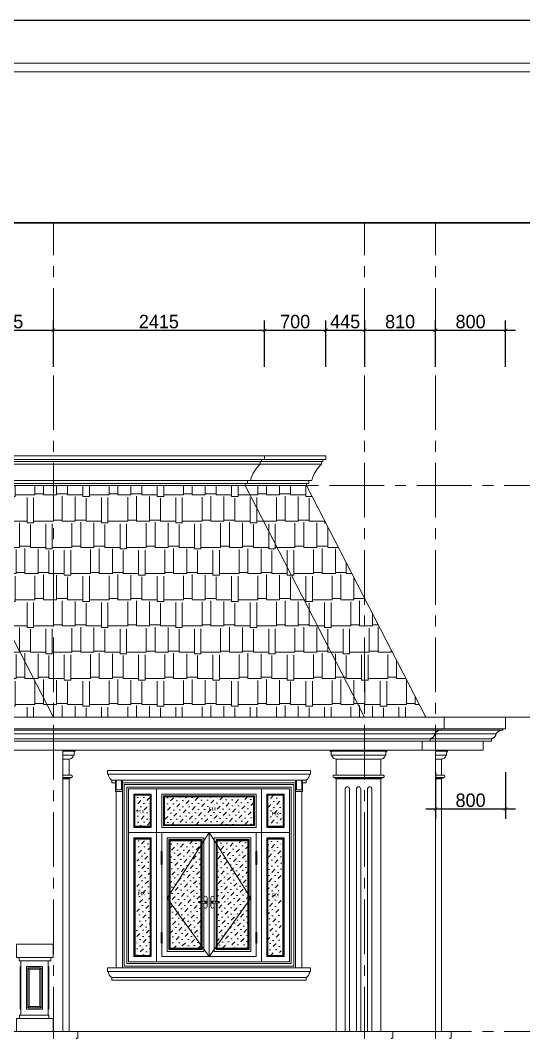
# Model space of a CAD drawing. Header units: millimetres. Extents: x 1832547 to 2001569, y -558009 to -417808.
# Drawn here: x 1954587 to 1960344, y -523657 to -512066 of the extents above; entities that cross this region are included whole.
import ezdxf

# ---------------------------------------------------------------- set-up
doc = ezdxf.new("R2010")
doc.units = ezdxf.units.MM
doc.header["$MEASUREMENT"] = 0
doc.linetypes.add('CENTER', pattern=[2, 1.25, -0.25, 0.25, -0.25])
doc.linetypes.add('HIDDEN', pattern=[9.525, 6.35, -3.175])
doc.layers.get('0').update_dxf_attribs({"linetype": 'CONTINUOUS'})
doc.layers.get('DEFPOINTS').update_dxf_attribs({"linetype": 'CONTINUOUS'})
for name, color, linetype, lineweight in [('AUDIT_I_120404221301-0', 7, 'CONTINUOUS', 15), ('CA. TUONG', 30, 'CONTINUOUS', 30), ('CA.dim 08', 8, 'CONTINUOUS', 13), ('CA.khuat 75', 75, 'HIDDEN', 9), ('CA.manh 08', 8, 'CONTINUOUS', 9), ('CA.noi that 15', 15, 'CONTINUOUS', 9), ('CA.thay 145', 145, 'CONTINUOUS', 18), ('CA.tim 67', 67, 'CENTER', 9), ('CA.vat lieu 08', 8, 'CONTINUOUS', 5), ('CA_manh 08', 8, 'CONTINUOUS', 9)]:
    doc.layers.add(name, color=color, linetype=linetype, lineweight=lineweight)
doc.styles.add('CA.JSC1', font='Vhavan.ttf', dxfattribs={"width": 0.8})
doc.styles.get("Standard").update_dxf_attribs({"font": 'roman.shx'})
doc.dimstyles.new('CA 70', dxfattribs={"dimscale": 0.7, "dimtxt": 220, "dimasz": 60, "dimexe": 160, "dimexo": 0, "dimgap": 30, "dimtad": 1, "dimdec": 0, "dimrnd": 5, "dimzin": 0, "dimdsep": 46, "dimtxsty": 'Standard', "dimblk": 'ARCHTICK', "dimcen": 0.09, "dimdle": 160, "dimclrd": 256, "dimclre": 256, "dimclrt": 255, "dimadec": 0, "dimazin": 0, "dimtfac": 1, "dimtdec": 0, "dimtix": 1, "dimtmove": 2, "dimatfit": 3, "dimldrblk": 'DOT', "dimfxl": 600, "dimfxlon": 1, "dimtolj": 1, "dimtzin": 0, "dimarcsym": 0})

# ---------------------------------------------------------------- blocks, each defined once
blk = doc.blocks.new('A$C2d76a15f')
at = {"color": 4, "linetype": 'Continuous', "lineweight": 18}
blk.add_line((27498, 19313), (1212, 19313), dxfattribs=at)
blk.add_line((27405, 19220), (1306, 19220))
at = {"layer": 'DEFPOINTS', "ltscale": 600}
blk.add_line((0, 19765), (27951, 19765), dxfattribs=at)
blk = doc.blocks.new('f34t43')
at = {"layer": 'CA.manh 08'}
for p, q in [((1919635, -524833), (1919635, -525292)), ((1919785, -524833), (1919635, -524833)), ((1919635, -524833), (1919650, -524848)), ((1919770, -524848), (1919785, -524833)), ((1919785, -525292), (1919785, -524833)), ((1919650, -524848), (1919650, -525277)), ((1919770, -524848), (1919650, -524848)), ((1919770, -525277), (1919770, -524848)), ((1919770, -525277), (1919770, -524848)), ((1919770, -524848), (1919770, -524848)), ((1919635, -525292), (1919650, -525277)), ((1919635, -525292), (1919785, -525292)), ((1919650, -525277), (1919770, -525277)), ((1919650, -525277), (1919650, -525277)), ((1919650, -525277), (1919770, -525277)), ((1919770, -525277), (1919770, -525277)), ((1919785, -525292), (1919770, -525277))]:
    blk.add_line(p, q, dxfattribs=at)
at = {"layer": 'CA.thay 145'}
for p, q in [((1919495, -524713), (1919495, -524563)), ((1919915, -524563), (1919495, -524563)), ((1919915, -524713), (1919915, -524563)), ((1919495, -524713), (1919525, -524713)), ((1919525, -524753), (1919525, -524713)), ((1919525, -524713), (1919885, -524713)), ((1919885, -524753), (1919885, -524713)), ((1919885, -524713), (1919915, -524713)), ((1919525, -524753), (1919555, -524753)), ((1919545, -524818), (1919555, -524818)), ((1919545, -525307), (1919545, -524818)), ((1919555, -524753), (1919865, -524753)), ((1919555, -524818), (1919555, -524753)), ((1919555, -525307), (1919555, -524818)), ((1919620, -524818), (1919620, -525307)), ((1919800, -524818), (1919620, -524818)), ((1919800, -525307), (1919800, -524818)), ((1919865, -524818), (1919865, -524753)), ((1919865, -524753), (1919885, -524753)), ((1919875, -524818), (1919865, -524818)), ((1919865, -525307), (1919865, -524818)), ((1919875, -524818), (1919875, -525307)), ((1919545, -525413), (1919495, -525413)), ((1919495, -525563), (1919495, -525413)), ((1919545, -525307), (1919555, -525307)), ((1919555, -525373), (1919545, -525373)), ((1919545, -525413), (1919545, -525373)), ((1919545, -525413), (1919880, -525413)), ((1919555, -525373), (1919555, -525307)), ((1919555, -525373), (1919865, -525373)), ((1919620, -525307), (1919800, -525307)), ((1919865, -525373), (1919865, -525307)), ((1919875, -525307), (1919865, -525307)), ((1919880, -525373), (1919865, -525373)), ((1919880, -525413), (1919880, -525373)), ((1919915, -525413), (1919880, -525413)), ((1919915, -525563), (1919915, -525413)), ((1919495, -525563), (1919915, -525563))]:
    blk.add_line(p, q, dxfattribs=at)
blk = doc.blocks.new('A$C24fd44e5')
at = {"layer": 'CA.thay 145'}
for p, q in [((0, 2400), (0, 2360)), ((0, 2400), (2320, 2400)), ((0, 2360), (10, 2360)), ((10, 2360), (10, 2353)), ((2310, 2360), (10, 2360)), ((10, 2353), (11, 2346)), ((11, 2346), (12, 2339)), ((12, 2339), (14, 2332)), ((14, 2332), (17, 2326)), ((17, 2326), (20, 2319)), ((20, 2319), (24, 2314)), ((2299, 2319), (2296, 2314)), ((2303, 2326), (2299, 2319)), ((2305, 2332), (2303, 2326)), ((2307, 2339), (2305, 2332)), ((2309, 2346), (2307, 2339)), ((2310, 2353), (2309, 2346)), ((2310, 2360), (2310, 2353)), ((2310, 2360), (2320, 2360)), ((2320, 2400), (2320, 2360)), ((24, 2314), (28, 2308)), ((28, 2308), (33, 2303)), ((33, 2303), (38, 2298)), ((38, 2298), (44, 2294)), ((44, 2294), (50, 2290)), ((50, 2290), (90, 2290)), ((50, 2290), (50, 2260)), ((50, 2260), (90, 2260)), ((90, 2260), (90, 2290)), ((90, 2290), (100, 2290)), ((90, 2160), (90, 2260)), ((100, 2290), (160, 2290)), ((160, 2290), (170, 2290)), ((170, 2290), (2150, 2290)), ((170, 2290), (170, 2260)), ((2150, 2260), (170, 2260)), ((170, 2260), (170, 2160)), ((2150, 2290), (2160, 2290)), ((2150, 2290), (2150, 2260)), ((2150, 2260), (2150, 2160)), ((2160, 2290), (2220, 2290)), ((2220, 2290), (2230, 2290)), ((2230, 2290), (2270, 2290)), ((2230, 2260), (2230, 2290)), ((2230, 2160), (2230, 2260)), ((2270, 2260), (2230, 2260)), ((2276, 2294), (2270, 2290)), ((2270, 2290), (2270, 2260)), ((2281, 2298), (2276, 2294)), ((2287, 2303), (2281, 2298)), ((2291, 2308), (2287, 2303)), ((2296, 2314), (2291, 2308)), ((100, 2160), (90, 2160)), ((100, 2160), (100, 140)), ((170, 2160), (100, 2160)), ((170, 2160), (170, 140)), ((240, 210), (240, 2190)), ((240, 2190), (2080, 2190)), ((2080, 2190), (2080, 210)), ((2150, 2160), (2220, 2160)), ((2150, 2160), (2150, 140)), ((2220, 2160), (2230, 2160)), ((2220, 2160), (2220, 140)), ((100, 140), (0, 140)), ((0, 140), (0, 100)), ((100, 140), (170, 140)), ((2150, 140), (170, 140)), ((2080, 210), (240, 210)), ((2150, 140), (2220, 140)), ((2220, 140), (2320, 140)), ((2320, 140), (2320, 100)), ((0, 100), (10, 100)), ((10, 100), (10, 93)), ((2310, 100), (10, 100)), ((10, 93), (11, 86)), ((11, 86), (12, 79)), ((12, 79), (14, 72)), ((14, 72), (17, 66)), ((17, 66), (20, 59)), ((20, 59), (24, 54)), ((24, 54), (28, 48)), ((28, 48), (33, 43)), ((33, 43), (38, 38)), ((38, 38), (44, 34)), ((44, 34), (50, 30)), ((50, 30), (50, 0)), ((50, 30), (2270, 30)), ((50, 0), (2270, 0)), ((2276, 34), (2270, 30)), ((2270, 30), (2270, 0)), ((2281, 38), (2276, 34)), ((2287, 43), (2281, 38)), ((2291, 48), (2287, 43)), ((2296, 54), (2291, 48)), ((2299, 59), (2296, 54)), ((2303, 66), (2299, 59)), ((2305, 72), (2303, 66)), ((2307, 79), (2305, 72)), ((2309, 86), (2307, 79)), ((2310, 93), (2309, 86)), ((2310, 100), (2310, 93)), ((2310, 100), (2320, 100))]:
    blk.add_line(p, q, dxfattribs=at)
at = {"layer": 'CA_manh 08'}
for p, q in [((100, 2180), (100, 2290)), ((160, 2290), (160, 2180)), ((190, 2240), (2130, 2240)), ((190, 160), (190, 2240)), ((220, 190), (220, 2210)), ((2100, 2210), (220, 2210)), ((2100, 190), (2100, 2210)), ((2130, 2240), (2130, 160)), ((2160, 2290), (2160, 2180)), ((2220, 2180), (2220, 2290)), ((160, 2180), (100, 2180)), ((2160, 2180), (2220, 2180)), ((2130, 160), (190, 160)), ((220, 190), (2100, 190))]:
    blk.add_line(p, q, dxfattribs=at)
blk = doc.blocks.new('A$C20F25EA7')
blk.add_wipeout([(18.8, 9.9), (25.1, 7), (60.1, 7), (65, 4.9), (67.1, 0), (65.1, -4.9), (60.1, -7), (25.1, -7), (18.8, -9.9), (0, -9.9), (-7, -7), (-9.9, 0), (-7, 7), (0, 9.9)]).dxf.layer = 'CA.vat lieu 08'
at = {"layer": 'CA.vat lieu 08', "ltscale": 0.5}
for p, q in [((0, 9.9), (18.8, 9.9)), ((18.8, 9.9), (24.6, 7.2)), ((25.5, 7), (60.1, 7)), ((0, -9.9), (18.8, -9.9)), ((19.7, -9.7), (24.6, -7.2)), ((25.5, -7), (60.1, -7))]:
    blk.add_line(p, q, dxfattribs=at)
for points in [[(-15.4, 42), (-15.4, -42)], [(15.4, 9.9), (15.4, 42)], [(15.4, -42), (15.4, -9.9)]]:
    blk.add_lwpolyline(points, dxfattribs=at)
blk.add_circle((0, 0), 2.8, dxfattribs=at)
for centre, radius, start, end in [((0, 42), 15.4, 0, 180), ((0, 0), 13.3, 48.25899, 311.74101), ((0, 0), 9.92, 90, 270), ((25.5, 8.9), 1.92, 242.80733, 270), ((60.1, 0), 6.96, 270, 90), ((0, -42), 15.4, 180, 0), ((18.8, -8), 1.92, 270, 297.19267), ((25.5, -8.9), 1.92, 90, 117.19267)]:
    blk.add_arc(centre, radius, start, end, dxfattribs=at)
blk = doc.blocks.new('BANLE')
at = {"layer": 'CA.noi that 15'}
for p, q in [((0, 69), (12, 69)), ((0, 38), (0, 69)), ((0, 38), (12, 38)), ((0, 6), (0, 36)), ((12, 36), (0, 36)), ((12, 6), (0, 6)), ((4, 38), (8, 38)), ((4, 36), (4, 38)), ((8, 36), (4, 36)), ((8, 38), (8, 36)), ((12, 69), (12, 38)), ((12, 36), (12, 6))]:
    blk.add_line(p, q, dxfattribs=at)
for centre, start, end in [((6, 69), 0, 180), ((6, 6), 180, 0)]:
    blk.add_arc(centre, 6, start, end, dxfattribs=at)
blk = doc.blocks.new('A$Ce69a9997')
at = {"layer": 'CA.khuat 75', "ltscale": 200}
blk.add_lwpolyline([(920, 1480), (440, 730), (920, 60)], dxfattribs=at)
at = {"layer": 'CA.noi that 15'}
for points in [[(400, 1560), (1440, 1560), (1440, 1900), (400, 1900)], [(460, 140), (840, 140), (840, 1400), (460, 1400)], [(1380, 140), (1000, 140), (1000, 1400), (1380, 1400)]]:
    blk.add_lwpolyline(points, close=True, dxfattribs=at)
at = {"layer": 'CA.thay 145'}
for points in [[(0, 1480), (320, 1480), (320, 1980), (0, 1980)], [(320, 0), (1520, 0), (1520, 1980), (320, 1980)], [(320, 1480), (1520, 1480), (1520, 1980), (320, 1980)], [(1840, 1480), (1520, 1480), (1520, 1980), (1840, 1980)], [(60, 1540), (260, 1540), (260, 1920), (60, 1920)], [(380, 1540), (1460, 1540), (1460, 1920), (380, 1920)], [(1780, 1540), (1580, 1540), (1580, 1920), (1780, 1920)], [(320, 1480), (0, 1480), (0, 0), (320, 0)], [(260, 1420), (60, 1420), (60, 60), (260, 60)], [(380, 60), (920, 60), (920, 1480), (380, 1480)], [(920, 60), (920, 1480), (380, 1480), (380, 60)], [(380, 60), (920, 60), (920, 1480), (380, 1480)], [(440, 120), (860, 120), (860, 1420), (440, 1420)], [(1400, 120), (980, 120), (980, 1420), (1400, 1420)], [(1520, 1480), (1840, 1480), (1840, 0), (1520, 0)], [(1580, 1420), (1780, 1420), (1780, 60), (1580, 60)]]:
    blk.add_lwpolyline(points, close=True, dxfattribs=at)
for points in [[(320, 1480), (320, 120)], [(380, 1480), (380, 60)], [(920, 1480), (920, 60)], [(920, 1480), (920, 60)], [(1460, 1480), (1460, 60)], [(1520, 1480), (1520, 120)], [(1520, 1480), (1520, 120)]]:
    blk.add_lwpolyline(points, dxfattribs=at)
at = {"layer": 'CA.vat lieu 08'}
for points in [[(66, 1546), (254, 1546), (254, 1914), (66, 1914)], [(72, 1552), (248, 1552), (248, 1908), (72, 1908)], [(405, 1565), (1435, 1565), (1435, 1895), (405, 1895)], [(410, 1570), (1430, 1570), (1430, 1890), (410, 1890)], [(1774, 1546), (1586, 1546), (1586, 1914), (1774, 1914)], [(1768, 1552), (1592, 1552), (1592, 1908), (1768, 1908)], [(253, 1413), (67, 1413), (67, 67), (253, 67)], [(246, 1406), (74, 1406), (74, 74), (246, 74)], [(1587, 1413), (1773, 1413), (1773, 67), (1587, 67)], [(1594, 1406), (1766, 1406), (1766, 74), (1594, 74)], [(470, 150), (830, 150), (830, 1390), (470, 1390)], [(475, 155), (825, 155), (825, 1385), (475, 1385)], [(1370, 150), (1010, 150), (1010, 1390), (1370, 1390)], [(1365, 155), (1015, 155), (1015, 1385), (1365, 1385)]]:
    blk.add_lwpolyline(points, close=True, dxfattribs=at)
at = {"rotation": 180}
blk.add_blockref('BANLE', (384, 1267), dxfattribs=at)
at = {"xscale": -1}
for p in [(384, 1164), (384, 1114), (384, 263), (384, 213)]:
    blk.add_blockref('BANLE', p, dxfattribs=at)
at = {"xscale": -1, "rotation": 180}
blk.add_blockref('BANLE', (1456, 1267), dxfattribs=at)
for p in [(1456, 1164), (1456, 1114), (1456, 263), (1456, 213)]:
    blk.add_blockref('BANLE', p)
at = {"layer": 'AUDIT_I_120404221301-0', "style": 'CA.JSC1'}
for p in [(99, 1699), (920, 1730), (1637, 1676), (105, 762), (1638, 745)]:
    blk.add_text('FIX', height=40, dxfattribs=at).set_placement(p)
at = {"extrusion": (0, 0, -1), "xscale": 1.200000000186265, "yscale": 1.200000000186265, "zscale": -1.200000000186265}
blk.add_blockref('A$C20F25EA7', (-880, 683), dxfattribs=at)
at = {"layer": 'CA.khuat 75', "ltscale": 200}
blk.add_lwpolyline([(920, 1480), (1400, 730), (920, 60)], dxfattribs=at)
at = {"layer": 'CA.thay 145'}
for points in [[(1460, 60), (920, 60), (920, 1480), (1460, 1480)], [(920, 60), (920, 1480), (1460, 1480), (1460, 60)], [(1460, 60), (920, 60), (920, 1480), (1460, 1480)]]:
    blk.add_lwpolyline(points, close=True, dxfattribs=at)
blk.add_lwpolyline([(920, 1480), (920, 60)], dxfattribs=at)
blk.add_lwpolyline([(920, 1480), (920, 60)], dxfattribs=at)
at = {"extrusion": (0, 0, -1), "xscale": -1.200000000186265, "yscale": 1.200000000186265, "zscale": -1.200000000186265}
blk.add_blockref('A$C20F25EA7', (-960, 683), dxfattribs=at)
at = {"layer": 'CA.dim 08'}
h = blk.add_hatch(dxfattribs=at)
h.set_pattern_fill('MUDST', color=256, scale=200, angle=46)
h.set_pattern_definition([(46, (-1946262.647, 526023.096), (33.498847, 106.6668986), [50, -50, 0, -50, 0, -50])])
h.paths.add_polyline_path([(92, 1552), (248, 1552), (248, 1908), (92, 1908)])
h.paths.add_polyline_path([(1748, 1552), (1592, 1552), (1592, 1908), (1748, 1908)])
h.paths.add_polyline_path([(1594, 1406), (1746, 1406), (1746, 74), (1594, 74)])
h.paths.add_polyline_path([(246, 1406), (94, 1406), (94, 74), (246, 74)])
h = blk.add_hatch(dxfattribs=at)
h.set_pattern_fill('MUDST', color=256, scale=200, angle=46)
h.set_pattern_definition([(46, (-763677.85, -784356.58), (33.498847, 106.6668986), [50, -50, 0, -50, 0, -50])])
h.paths.add_polyline_path([(410, 1570), (1430, 1570), (1430, 1890), (410, 1890)])
h.paths.add_polyline_path([(475, 155), (825, 155), (825, 1385), (475, 1385)])
h.paths.add_polyline_path([(1365, 155), (1015, 155), (1015, 1385), (1365, 1385)])
blk = doc.blocks.new('_ArchTick')
at = {"color": 1, "linetype": 'ByBlock', "const_width": 0.15}
blk.add_lwpolyline([(-0.5, -0.5), (0.5, 0.5)], dxfattribs=at)
blk = doc.blocks.new('*D615')
at = {"layer": 'CA.dim 08', "lineweight": -2, "transparency": 16777216}
for p, q in [((1953820, -516034), (1953820, -515502)), ((1954965, -516034), (1954965, -515502)), ((1953708, -515614), (1955077, -515614))]:
    blk.add_line(p, q, dxfattribs=at)
at = {"layer": 'DEFPOINTS', "color": 0, "transparency": 16777216}
for p in [(1954965, -515614), (1954965, -516496), (1953820, -517054)]:
    blk.add_point(p, dxfattribs=at)
at = {"layer": 'CA.dim 08', "lineweight": -2, "transparency": 16777216, "xscale": 42, "yscale": 42, "zscale": 42, "rotation": 180}
blk.add_blockref('_ArchTick', (1953820, -515614), dxfattribs=at)
at = {"layer": 'CA.dim 08', "lineweight": -2, "transparency": 16777216, "xscale": 42, "yscale": 42, "zscale": 42}
blk.add_blockref('_ArchTick', (1954965, -515614), dxfattribs=at)
at = {"layer": 'CA.dim 08', "color": 255, "transparency": 16777216, "insert": (1954392, -515516), "char_height": 154, "attachment_point": 5}
blk.add_mtext('\\A1;1145', dxfattribs=at)
blk = doc.blocks.new('_DOT')
at = {"color": 1, "linetype": 'ByBlock'}
blk.add_line((-0.5, 0), (-1, 0), dxfattribs=at)
at = {"color": 1, "linetype": 'ByBlock', "const_width": 0.5}
blk.add_lwpolyline([(-0.25, 0, 1), (0.25, 0, 1)], format="xyb", close=True, dxfattribs=at)
blk = doc.blocks.new('*D616')
at = {"layer": 'CA.dim 08', "lineweight": -2, "transparency": 16777216}
for p, q in [((1954965, -516034), (1954965, -515502)), ((1957380, -516034), (1957380, -515502)), ((1954853, -515614), (1957492, -515614))]:
    blk.add_line(p, q, dxfattribs=at)
at = {"layer": 'DEFPOINTS', "color": 0, "transparency": 16777216}
for p in [(1957380, -515614), (1954965, -516496), (1957380, -517054)]:
    blk.add_point(p, dxfattribs=at)
at = {"layer": 'CA.dim 08', "lineweight": -2, "transparency": 16777216, "xscale": 42, "yscale": 42, "zscale": 42, "rotation": 180}
blk.add_blockref('_ArchTick', (1954965, -515614), dxfattribs=at)
at = {"layer": 'CA.dim 08', "lineweight": -2, "transparency": 16777216, "xscale": 42, "yscale": 42, "zscale": 42}
blk.add_blockref('_ArchTick', (1957380, -515614), dxfattribs=at)
at = {"layer": 'CA.dim 08', "color": 255, "transparency": 16777216, "insert": (1956172, -515516), "char_height": 154, "attachment_point": 5}
blk.add_mtext('\\A1;2415', dxfattribs=at)
blk = doc.blocks.new('*D617')
at = {"layer": 'CA.dim 08', "lineweight": -2, "transparency": 16777216}
for p, q in [((1957380, -516034), (1957380, -515502)), ((1958080, -516034), (1958080, -515502)), ((1957268, -515614), (1958192, -515614))]:
    blk.add_line(p, q, dxfattribs=at)
at = {"layer": 'DEFPOINTS', "color": 0, "transparency": 16777216}
for p in [(1958080, -515614), (1957380, -517054), (1958080, -517054)]:
    blk.add_point(p, dxfattribs=at)
at = {"layer": 'CA.dim 08', "lineweight": -2, "transparency": 16777216, "xscale": 42, "yscale": 42, "zscale": 42, "rotation": 180}
blk.add_blockref('_ArchTick', (1957380, -515614), dxfattribs=at)
at = {"layer": 'CA.dim 08', "lineweight": -2, "transparency": 16777216, "xscale": 42, "yscale": 42, "zscale": 42}
blk.add_blockref('_ArchTick', (1958080, -515614), dxfattribs=at)
at = {"layer": 'CA.dim 08', "color": 255, "transparency": 16777216, "insert": (1957730, -515516), "char_height": 154, "attachment_point": 5}
blk.add_mtext('\\A1;700', dxfattribs=at)
blk = doc.blocks.new('*D618')
at = {"layer": 'CA.dim 08', "lineweight": -2, "transparency": 16777216}
for p, q in [((1958080, -516034), (1958080, -515502)), ((1958525, -516034), (1958525, -515502)), ((1957968, -515614), (1958637, -515614))]:
    blk.add_line(p, q, dxfattribs=at)
at = {"layer": 'DEFPOINTS', "color": 0, "transparency": 16777216}
for p in [(1958525, -515614), (1958525, -516876), (1958080, -517054)]:
    blk.add_point(p, dxfattribs=at)
at = {"layer": 'CA.dim 08', "lineweight": -2, "transparency": 16777216, "xscale": 42, "yscale": 42, "zscale": 42, "rotation": 180}
blk.add_blockref('_ArchTick', (1958080, -515614), dxfattribs=at)
at = {"layer": 'CA.dim 08', "lineweight": -2, "transparency": 16777216, "xscale": 42, "yscale": 42, "zscale": 42}
blk.add_blockref('_ArchTick', (1958525, -515614), dxfattribs=at)
at = {"layer": 'CA.dim 08', "color": 255, "transparency": 16777216, "insert": (1958302, -515516), "char_height": 154, "attachment_point": 5}
blk.add_mtext('\\A1;445', dxfattribs=at)
blk = doc.blocks.new('*D619')
at = {"layer": 'CA.dim 08', "lineweight": -2, "transparency": 16777216}
for p, q in [((1958525, -516034), (1958525, -515502)), ((1959335, -516034), (1959335, -515502)), ((1958413, -515614), (1959447, -515614))]:
    blk.add_line(p, q, dxfattribs=at)
at = {"layer": 'DEFPOINTS', "color": 0, "transparency": 16777216}
for p in [(1959335, -515614), (1958525, -516876), (1959335, -516876)]:
    blk.add_point(p, dxfattribs=at)
at = {"layer": 'CA.dim 08', "lineweight": -2, "transparency": 16777216, "xscale": 42, "yscale": 42, "zscale": 42, "rotation": 180}
blk.add_blockref('_ArchTick', (1958525, -515614), dxfattribs=at)
at = {"layer": 'CA.dim 08', "lineweight": -2, "transparency": 16777216, "xscale": 42, "yscale": 42, "zscale": 42}
blk.add_blockref('_ArchTick', (1959335, -515614), dxfattribs=at)
at = {"layer": 'CA.dim 08', "color": 255, "transparency": 16777216, "insert": (1958930, -515516), "char_height": 154, "attachment_point": 5}
blk.add_mtext('\\A1;810', dxfattribs=at)
blk = doc.blocks.new('*D620')
at = {"layer": 'CA.dim 08', "lineweight": -2, "transparency": 16777216}
for p, q in [((1959335, -516034), (1959335, -515502)), ((1960136, -516034), (1960136, -515502)), ((1959223, -515614), (1960248, -515614))]:
    blk.add_line(p, q, dxfattribs=at)
at = {"layer": 'DEFPOINTS', "color": 0, "transparency": 16777216}
for p in [(1960136, -515614), (1959335, -516876), (1960136, -520044)]:
    blk.add_point(p, dxfattribs=at)
at = {"layer": 'CA.dim 08', "lineweight": -2, "transparency": 16777216, "xscale": 42, "yscale": 42, "zscale": 42, "rotation": 180}
blk.add_blockref('_ArchTick', (1959335, -515614), dxfattribs=at)
at = {"layer": 'CA.dim 08', "lineweight": -2, "transparency": 16777216, "xscale": 42, "yscale": 42, "zscale": 42}
blk.add_blockref('_ArchTick', (1960136, -515614), dxfattribs=at)
at = {"layer": 'CA.dim 08', "color": 255, "transparency": 16777216, "insert": (1959736, -515516), "char_height": 154, "attachment_point": 5}
blk.add_mtext('\\A1;800', dxfattribs=at)
blk = doc.blocks.new('*D622')
at = {"layer": 'CA.dim 08', "lineweight": -2, "transparency": 16777216}
for p, q in [((1959335, -520674), (1959335, -521206)), ((1960136, -520674), (1960136, -521206)), ((1959223, -521094), (1960248, -521094))]:
    blk.add_line(p, q, dxfattribs=at)
at = {"layer": 'DEFPOINTS', "color": 0, "transparency": 16777216}
for p in [(1960136, -520111), (1959335, -520584), (1960136, -521094)]:
    blk.add_point(p, dxfattribs=at)
at = {"layer": 'CA.dim 08', "lineweight": -2, "transparency": 16777216, "xscale": 42, "yscale": 42, "zscale": 42, "rotation": 180}
blk.add_blockref('_ArchTick', (1959335, -521094), dxfattribs=at)
at = {"layer": 'CA.dim 08', "lineweight": -2, "transparency": 16777216, "xscale": 42, "yscale": 42, "zscale": 42}
blk.add_blockref('_ArchTick', (1960136, -521094), dxfattribs=at)
at = {"layer": 'CA.dim 08', "color": 255, "transparency": 16777216, "insert": (1959736, -520996), "char_height": 154, "attachment_point": 5}
blk.add_mtext('\\A1;800', dxfattribs=at)

msp = doc.modelspace()

# ---------------------------------------------------------------- hatches: boundary and pattern name
at = {"layer": 'CA.vat lieu 08'}
h = msp.add_hatch(dxfattribs=at)
h.set_pattern_fill('AR-RSHKE', color=256, scale=25)
h.set_pattern_definition([(0, (489.67, 0), (637.5, 300), [150, -125, 175, -75, 225, -100]), (0, (639.67, 12.5), (637.5, 300), [125, -475, 100, -150]), (0, (939.67, -18.75), (637.5, 300), [75, -775]), (90, (489.67, 0), (-212.5, 300), [287.5, -912.5]), (90, (639.67, 0), (-212.5, 300), [281.25, -918.75]), (90, (764.67, 0), (-212.5, 300), [262.5, -937.5]), (90, (939.67, -18.75), (-212.5, 300), [287.5, -912.5]), (90, (1014.67, -18.75), (-212.5, 300), [287.5, -912.5]), (90, (1239.67, 0), (-212.5, 300), [275, -925])])
h.paths.add_polyline_path([(1948023.7, -517774.2), (1946792.9, -517774.2), (1946792.9, -518132.1), (1947839.3, -518132.1)])
h.paths.add_polyline_path([(1950329.7, -517393.6), (1948219.7, -517393.6), (1946854.7, -520043.6), (1948964.7, -520043.6)])
h.paths.add_polyline_path([(1951964.8, -517774.2), (1952680.7, -518132.1), (1952669.3, -518154.8), (1952646.6, -518143.5), (1952612.5, -518211.6), (1952612.5, -518287.8), (1952587.1, -518287.8), (1952587.1, -518313.2), (1952581.6, -518314.8), (1952576.2, -518317), (1952571.2, -518319.8), (1952566.6, -518323.2), (1952562.4, -518327.2), (1952558.6, -518331.6), (1952555.5, -518336.4), (1952552.9, -518341.5), (1952550.9, -518346.9), (1952549.6, -518352.5), (1952549, -518358.3), (1952549, -518364), (1952536.3, -518364), (1952536.3, -518389.4), (1952523.6, -518389.4), (1952523.6, -518414.8), (1952510.9, -518414.8), (1952510.9, -518516.4), (1952498.2, -518516.4), (1952498.2, -519938.8), (1952524.5, -519938.8), (1952524.5, -519989.6), (1952499.1, -519989.6), (1952499.1, -520043.6), (1954964.9, -520043.6), (1953599.9, -517393.6), (1950329.7, -517393.6), (1948964.7, -520043.6), (1951432.3, -520043.6), (1951432.3, -519989.6), (1951406.9, -519989.6), (1951406.9, -519938.8), (1951431.4, -519938.8), (1951431.4, -518516.4), (1951418.7, -518516.4), (1951418.7, -518414.8), (1951406, -518414.8), (1951406, -518389.4), (1951393.3, -518389.4), (1951393.3, -518364), (1951380.6, -518364), (1951380.6, -518358.3), (1951380, -518352.5), (1951378.7, -518346.9), (1951376.7, -518341.5), (1951374.1, -518336.4), (1951371, -518331.6), (1951367.2, -518327.2), (1951363, -518323.2), (1951358.4, -518319.8), (1951353.4, -518317), (1951348, -518314.8), (1951342.5, -518313.2), (1951342.5, -518287.8), (1951317.1, -518287.8), (1951317.1, -518211.6), (1951283, -518143.5), (1951260.3, -518154.8), (1951248.9, -518132.1)])
h.paths.add_polyline_path([(1957159.9, -517393.6), (1953599.9, -517393.6), (1954964.9, -520043.6), (1958524.9, -520043.6)])
h.paths.add_polyline_path([(1957859.9, -517393.6), (1957159.9, -517393.6), (1958524.9, -520043.6), (1959224.9, -520043.6)])

# ---------------------------------------------------------------- linework, layer by layer
at = {"layer": 'CA. TUONG'}
msp.add_lwpolyline([(1963646, -514383.7), (1938356.7, -514383.7)], dxfattribs=at)
at = {"layer": 'CA.manh 08'}
for p, q in [((1958302.9, -520860.8), (1958302, -520867.3)), ((1958302, -523643.6), (1958302, -520867.3)), ((1958305.4, -520854.8), (1958302.9, -520860.8)), ((1958309.4, -520849.6), (1958305.4, -520854.8)), ((1958314.5, -520845.6), (1958309.4, -520849.6)), ((1958320.6, -520843.1), (1958314.5, -520845.6)), ((1958327, -520842.3), (1958320.6, -520843.1)), ((1958333.5, -520843.1), (1958327, -520842.3)), ((1958339.5, -520845.6), (1958333.5, -520843.1)), ((1958344.7, -520849.6), (1958339.5, -520845.6)), ((1958348.7, -520854.8), (1958344.7, -520849.6)), ((1958351.2, -520860.8), (1958348.7, -520854.8)), ((1958352, -520867.3), (1958351.2, -520860.8)), ((1958352, -523643.6), (1958352, -520867.3)), ((1958430.8, -520860.8), (1958430, -520867.3)), ((1958430, -523643.6), (1958430, -520867.3)), ((1958433.3, -520854.8), (1958430.8, -520860.8)), ((1958437.3, -520849.6), (1958433.3, -520854.8)), ((1958442.5, -520845.6), (1958437.3, -520849.6)), ((1958448.5, -520843.1), (1958442.5, -520845.6)), ((1958455, -520842.3), (1958448.5, -520843.1)), ((1958461.4, -520843.1), (1958455, -520842.3)), ((1958467.5, -520845.6), (1958461.4, -520843.1)), ((1958472.6, -520849.6), (1958467.5, -520845.6)), ((1958476.6, -520854.8), (1958472.6, -520849.6)), ((1958479.1, -520860.8), (1958476.6, -520854.8)), ((1958480, -520867.3), (1958479.1, -520860.8)), ((1958480, -523643.6), (1958480, -520867.3)), ((1958558.7, -520860.8), (1958557.9, -520867.3)), ((1958557.9, -523643.6), (1958557.9, -520867.3)), ((1958561.2, -520854.8), (1958558.7, -520860.8)), ((1958565.2, -520849.6), (1958561.2, -520854.8)), ((1958570.4, -520845.6), (1958565.2, -520849.6)), ((1958576.4, -520843.1), (1958570.4, -520845.6)), ((1958582.9, -520842.3), (1958576.4, -520843.1)), ((1958589.4, -520843.1), (1958582.9, -520842.3)), ((1958595.4, -520845.6), (1958589.4, -520843.1)), ((1958600.6, -520849.6), (1958595.4, -520845.6)), ((1958604.5, -520854.8), (1958600.6, -520849.6)), ((1958607, -520860.8), (1958604.5, -520854.8)), ((1958607.9, -520867.3), (1958607, -520860.8)), ((1958607.9, -523643.6), (1958607.9, -520867.3))]:
    msp.add_line(p, q, dxfattribs=at)
for points in [[(1948034.9, -517093.6), (1958079.8, -517093.6)], [(1958029.7, -517118.6), (1948049.9, -517118.6)], [(1948219.7, -517368.6), (1957859.9, -517368.6)], [(1960085.4, -520194.4), (1945837.1, -520194.4)], [(1960026.2, -520234.7), (1945914.8, -520234.6)], [(1959973.7, -520292.5), (1945967.3, -520292.5)]]:
    msp.add_lwpolyline(points, dxfattribs=at)
at = {"layer": 'CA.thay 145'}
for p, q in [((1957379.8, -517053.6), (1957159.9, -517053.6)), ((1958079.8, -517053.6), (1957859.9, -517053.6)), ((1955074.9, -520420.8), (1955212.9, -520420.8)), ((1955212.9, -520435), (1955212.9, -520420.8)), ((1958131.1, -520434.6), (1958131.1, -520420.4)), ((1958778.9, -520420.4), (1958131.1, -520420.4)), ((1958778.9, -520420.4), (1958781.1, -520420.4)), ((1958778.9, -520434.6), (1958778.9, -520420.4)), ((1959334.9, -520420.8), (1959472.9, -520420.8)), ((1959472.9, -520435), (1959472.9, -520420.8)), ((1955074.9, -520526.1), (1955144.9, -520526.1)), ((1955144.9, -520526.1), (1955158, -520521.9)), ((1955144.9, -520707.2), (1955144.9, -520526.1)), ((1955158, -520521.9), (1955169.8, -520516)), ((1955169.8, -520516), (1955179.9, -520508.4)), ((1955179.9, -520508.4), (1955187.9, -520499.7)), ((1955187.9, -520499.7), (1955193.5, -520489.9)), ((1955193.5, -520489.9), (1955196.6, -520479.5)), ((1955202, -520479.5), (1955196.6, -520479.5)), ((1955202, -520451.2), (1955202.7, -520446.5)), ((1955202, -520479.5), (1955202, -520451.2)), ((1955202.7, -520446.5), (1955204.9, -520442.1)), ((1955204.9, -520442.1), (1955208.3, -520438.2)), ((1955208.3, -520438.2), (1955212.9, -520435)), ((1958135.6, -520437.8), (1958131.1, -520434.6)), ((1958139.1, -520441.7), (1958135.6, -520437.8)), ((1958141.2, -520446.1), (1958139.1, -520441.7)), ((1958142, -520450.8), (1958141.2, -520446.1)), ((1958142, -520479.1), (1958142, -520450.8)), ((1958142, -520479.1), (1958147.4, -520479.1)), ((1958150.5, -520489.5), (1958147.4, -520479.1)), ((1958156.1, -520499.2), (1958150.5, -520489.5)), ((1958164.1, -520508), (1958156.1, -520499.2)), ((1958174.2, -520515.5), (1958164.1, -520508)), ((1958186, -520521.5), (1958174.2, -520515.5)), ((1958199.1, -520525.7), (1958186, -520521.5)), ((1958199.1, -520706.8), (1958199.1, -520525.7)), ((1958710.8, -520525.7), (1958199.1, -520525.7)), ((1958710.8, -520525.7), (1958723.9, -520521.5)), ((1958710.8, -520706.8), (1958710.8, -520525.7)), ((1958723.9, -520521.5), (1958727.1, -520519.9)), ((1958727.1, -520519.9), (1958735.7, -520515.5)), ((1958735.7, -520515.5), (1958745.8, -520508)), ((1958745.8, -520508), (1958753.8, -520499.2)), ((1958753.8, -520499.2), (1958759.5, -520489.5)), ((1958759.5, -520489.5), (1958762.5, -520479.1)), ((1958762.5, -520479.1), (1958768, -520479.1)), ((1958768, -520450.8), (1958768.7, -520446.1)), ((1958768, -520479.1), (1958768, -520450.8)), ((1958768.7, -520446.1), (1958770.8, -520441.7)), ((1958770.8, -520441.7), (1958774.3, -520437.8)), ((1958774.3, -520437.8), (1958778.9, -520434.6)), ((1959334.9, -520526.1), (1959404.9, -520526.1)), ((1959404.9, -520526.1), (1959418, -520521.9)), ((1959404.9, -520707.2), (1959404.9, -520526.1)), ((1959418, -520521.9), (1959429.8, -520516)), ((1959429.8, -520516), (1959439.9, -520508.4)), ((1959439.9, -520508.4), (1959447.9, -520499.7)), ((1959447.9, -520499.7), (1959453.5, -520489.9)), ((1959453.5, -520489.9), (1959456.6, -520479.5)), ((1959462, -520479.5), (1959456.6, -520479.5)), ((1959462, -520451.2), (1959462.7, -520446.5)), ((1959462, -520479.5), (1959462, -520451.2)), ((1959462.7, -520446.5), (1959464.9, -520442.1)), ((1959464.9, -520442.1), (1959468.3, -520438.2)), ((1959468.3, -520438.2), (1959472.9, -520435)), ((1955144.9, -520707.2), (1955074.9, -520707.2)), ((1955144.9, -520749), (1955074.9, -520749)), ((1955144.9, -520707.2), (1955169.2, -520707.2)), ((1955144.9, -520740.4), (1955144.9, -520742.4)), ((1955144.9, -520749), (1955148.9, -520745.3)), ((1955148.9, -520745.3), (1955153.5, -520742.4)), ((1955153.5, -520742.4), (1955158.5, -520740.4)), ((1955158.5, -520740.4), (1955163.8, -520739.2)), ((1955163.8, -520739.2), (1955163.8, -520735.1)), ((1955169.2, -520735.1), (1955163.8, -520735.1)), ((1955176, -520709.1), (1955169.2, -520707.2)), ((1955169.2, -520735.1), (1955176, -520733.3)), ((1955181, -520714.2), (1955176, -520709.1)), ((1955176, -520733.3), (1955181, -520728.1)), ((1955182.8, -520721.2), (1955181, -520714.2)), ((1955181, -520728.1), (1955182.8, -520721.2)), ((1958161.2, -520720.8), (1958163, -520713.8)), ((1958163, -520727.7), (1958161.2, -520720.8)), ((1958163, -520713.8), (1958168, -520708.7)), ((1958168, -520732.9), (1958163, -520727.7)), ((1958168, -520708.7), (1958174.8, -520706.8)), ((1958174.8, -520734.7), (1958168, -520732.9)), ((1958199.1, -520706.8), (1958174.8, -520706.8)), ((1958174.8, -520734.7), (1958180.2, -520734.7)), ((1958180.2, -520738.8), (1958180.2, -520734.7)), ((1958185.5, -520740), (1958180.2, -520738.8)), ((1958190.5, -520742), (1958185.5, -520740)), ((1958195.1, -520744.9), (1958190.5, -520742)), ((1958199.1, -520748.6), (1958195.1, -520744.9)), ((1958199.1, -520706.8), (1958710.8, -520706.8)), ((1958199.1, -520740), (1958199.1, -520742)), ((1958199.1, -520748.6), (1958199.1, -523643.6)), ((1958199.1, -520748.6), (1958710.8, -520748.6)), ((1958727.1, -520706.8), (1958710.8, -520706.8)), ((1958710.8, -520740), (1958710.8, -520742)), ((1958710.8, -520748.6), (1958714.9, -520744.9)), ((1958710.8, -520748.6), (1958710.8, -523643.6)), ((1958714.9, -520744.9), (1958719.5, -520742)), ((1958719.5, -520742), (1958724.5, -520740)), ((1958724.5, -520740), (1958727.1, -520739.4)), ((1958735.2, -520706.8), (1958727.1, -520706.8)), ((1958727.1, -520739.4), (1958729.7, -520738.8)), ((1958729.7, -520734.7), (1958735.2, -520734.7)), ((1958729.7, -520738.8), (1958729.7, -520734.7)), ((1958742, -520708.7), (1958735.2, -520706.8)), ((1958735.2, -520734.7), (1958742, -520732.9)), ((1958747, -520713.8), (1958742, -520708.7)), ((1958742, -520732.9), (1958747, -520727.7)), ((1958748.8, -520720.8), (1958747, -520713.8)), ((1958747, -520727.7), (1958748.8, -520720.8)), ((1959404.9, -520707.2), (1959334.9, -520707.2)), ((1959404.9, -520749), (1959334.9, -520749)), ((1959404.9, -520707.2), (1959429.2, -520707.2)), ((1959404.9, -520740.4), (1959404.9, -520742.4)), ((1959404.9, -520749), (1959408.9, -520745.3)), ((1959408.9, -520745.3), (1959413.5, -520742.4)), ((1959413.5, -520742.4), (1959418.5, -520740.4)), ((1959418.5, -520740.4), (1959423.8, -520739.2)), ((1959423.8, -520739.2), (1959423.8, -520735.1)), ((1959429.2, -520735.1), (1959423.8, -520735.1)), ((1959436, -520709.1), (1959429.2, -520707.2)), ((1959429.2, -520735.1), (1959436, -520733.3)), ((1959441, -520714.2), (1959436, -520709.1)), ((1959436, -520733.3), (1959441, -520728.1)), ((1959442.8, -520721.2), (1959441, -520714.2)), ((1959441, -520728.1), (1959442.8, -520721.2))]:
    msp.add_line(p, q, dxfattribs=at)
for points in [[(1957859.9, -517053.6), (1948109.8, -517053.6)], [(1958029.7, -517148.6), (1948049.9, -517148.6)], [(1948194.7, -517333.6), (1957884.9, -517333.6)], [(1957859.9, -517393.6), (1948219.7, -517393.6)], [(1954964.9, -520043.6), (1953599.9, -517393.6)], [(1958524.9, -520043.6), (1957159.9, -517393.6)], [(1959224.9, -520043.6), (1957859.9, -517393.6)], [(1946071.6, -520043.6), (1959864.4, -520043.6)], [(1959168, -520043.6), (1959168, -520043.6), (1959434.9, -520043.6), (1959434.9, -520177.7), (1959402.5, -520177.7), (1959402.5, -520194.4), (1959384, -520194.4), (1959377.6, -520196.1), (1959371.3, -520198.3), (1959365.2, -520200.9), (1959359.2, -520203.9), (1959353.5, -520207.2), (1959348, -520211), (1959342.7, -520215.1), (1959337.8, -520219.5), (1959333.1, -520224.3), (1959328.8, -520229.3), (1959324.8, -520234.6), (1959324.1, -520239.2), (1959323.1, -520243.7), (1959321.7, -520248.2), (1959320.1, -520252.5), (1959318.2, -520256.7), (1959316, -520260.8), (1959313.5, -520264.7), (1959310.8, -520268.4), (1959307.8, -520271.9), (1959304.6, -520275.2), (1959301.1, -520278.3), (1959297.5, -520281.2), (1959293.6, -520283.8), (1959289.6, -520286.1), (1959285.5, -520288.1), (1959281.2, -520289.9), (1959276.8, -520291.3), (1959272.3, -520292.5), (1959272.3, -520318.7), (1959249.1, -520318.8), (1959183, -520318.8), (1959183, -520420.8), (1959168, -520420.8), (1959168, -520420.8)], [(1959864.4, -520043.6), (1959864.4, -520043.6), (1960136.3, -520043.6), (1960136.3, -520177.7), (1960104, -520177.7), (1960104, -520194.4), (1960085.4, -520194.4), (1960079, -520196.1), (1960072.7, -520198.3), (1960066.6, -520200.9), (1960060.7, -520203.9), (1960054.9, -520207.2), (1960049.4, -520211), (1960044.2, -520215.1), (1960039.2, -520219.5), (1960034.6, -520224.3), (1960030.2, -520229.3), (1960026.2, -520234.6), (1960025.5, -520239.2), (1960024.5, -520243.7), (1960023.2, -520248.2), (1960021.5, -520252.5), (1960019.6, -520256.7), (1960017.4, -520260.8), (1960014.9, -520264.7), (1960012.2, -520268.4), (1960009.2, -520271.9), (1960006, -520275.2), (1960002.5, -520278.3), (1959998.9, -520281.2), (1959995.1, -520283.8), (1959991.1, -520286.1), (1959986.9, -520288.1), (1959982.6, -520289.9), (1959978.2, -520291.3), (1959973.7, -520292.5), (1959973.7, -520318.7), (1959950.5, -520318.8), (1959879.4, -520318.8), (1959879.4, -520420.8), (1959864.4, -520420.8), (1959864.4, -520420.8)], [(1960104, -520177.7), (1945804.7, -520177.7)], [(1959879.4, -520318.8), (1946056.6, -520318.8)], [(1946071.6, -520420.8), (1959879.4, -520420.8)], [(1955074.9, -520420.8), (1955074.9, -523643.6)], [(1959168, -520420.8), (1958778.9, -520420.4)], [(1959334.9, -520420.8), (1959334.9, -523643.6)], [(1955144.9, -520749), (1955144.6, -523643.6)], [(1959404.9, -520749), (1959404.9, -523643.6)], [(1959414, -523643.6), (1948754.7, -523643.6)], [(1954927.2, -523643.6), (1954927.2, -523643.6)], [(1955144.9, -523643.6), (1955144.9, -523643.6), (1955244.9, -523643.6), (1955244.9, -523718.6), (1955229.9, -523718.6), (1955230, -523722.6), (1955229.4, -523726.6), (1955228.4, -523730.5), (1955226.7, -523734.2), (1955224.6, -523737.6), (1955221.9, -523740.7), (1955218.9, -523743.3), (1955215.5, -523745.5), (1955211.8, -523747.1), (1955207.9, -523748.2), (1955203.9, -523748.7), (1955199.9, -523748.7), (1955199.9, -523763.6), (1955159.9, -523763.6), (1955159.9, -523943.6), (1955209.9, -523943.6), (1955209.9, -523993.6), (1955147.4, -523993.6)], [(1958747.1, -523643.6), (1958747.1, -523643.6), (1958847.1, -523643.6), (1958847.1, -523718.6), (1958832.1, -523718.6), (1958832.1, -523722.6), (1958831.6, -523726.6), (1958830.6, -523730.5), (1958828.9, -523734.2), (1958826.8, -523737.6), (1958824.1, -523740.7), (1958821.1, -523743.3), (1958817.7, -523745.5), (1958814, -523747.1), (1958810.1, -523748.2), (1958806.1, -523748.7), (1958802.1, -523748.7), (1958802.1, -523763.6), (1958762.1, -523763.6), (1958762.1, -523943.6), (1958812.1, -523943.6), (1958812.1, -523993.6), (1958749.6, -523993.6)], [(1959414, -523643.6), (1959414, -523643.6), (1959514, -523643.6), (1959514, -523718.6), (1959499, -523718.6), (1959499.1, -523722.6), (1959498.6, -523726.6), (1959497.5, -523730.5), (1959495.9, -523734.2), (1959493.7, -523737.6), (1959491.1, -523740.7), (1959488.1, -523743.3), (1959484.6, -523745.5), (1959481, -523747.1), (1959477.1, -523748.2), (1959473.1, -523748.7), (1959469, -523748.7), (1959469, -523763.6), (1959429, -523763.6), (1959429, -523943.6), (1959479, -523943.6), (1959479, -523993.6), (1959416.5, -523993.6)]]:
    msp.add_lwpolyline(points, dxfattribs=at)
for points in [[(1957159.9, -517393.6), (1957159.9, -517368.6), (1957184.9, -517368.6), (1957184.9, -517333.6), (1957219.9, -517333.6, -0.0785534), (1957265.4, -517226.9, -0.046867), (1957329.7, -517148.6), (1957329.7, -517118.6), (1957344.7, -517118.6), (1957344.7, -517093.6), (1957379.8, -517093.6), (1957379.8, -517053.6)], [(1957859.9, -517393.6), (1957859.9, -517368.6), (1957884.9, -517368.6), (1957884.9, -517333.6), (1957919.9, -517333.6, -0.0785534), (1957965.4, -517226.9, -0.046867), (1958029.7, -517148.6), (1958029.7, -517118.6), (1958044.7, -517118.6), (1958044.7, -517093.6), (1958079.8, -517093.6), (1958079.8, -517053.6)]]:
    msp.add_lwpolyline(points, format="xyb", dxfattribs=at)
at = {"layer": 'CA.tim 67', "ltscale": 500}
for p, q in [((1954964.9, -530756.3), (1954964.9, -514383.7)), ((1958524.9, -530756.3), (1958524.9, -514383.7)), ((1959334.9, -530756.3), (1959334.9, -514383.7))]:
    msp.add_line(p, q, dxfattribs=at)
for points in [[(1963746.8, -517393.6), (1938284.7, -517393.6)], [(1963746.8, -520043.6), (1938284.7, -520043.6)], [(1963746.8, -523643.6), (1949633.5, -523643.6)]]:
    msp.add_lwpolyline(points, dxfattribs=at)
at = {"layer": 'CA_manh 08'}
for p, q in [((1955074.9, -520435), (1955212.9, -520435)), ((1955074.9, -520479.5), (1955196.6, -520479.5)), ((1958778.9, -520434.6), (1958131.1, -520434.6)), ((1958762.5, -520479.1), (1958147.4, -520479.1)), ((1959334.9, -520435), (1959472.9, -520435)), ((1959334.9, -520479.5), (1959456.6, -520479.5)), ((1955163.8, -520735.1), (1955074.9, -520735.1)), ((1955163.8, -520739.2), (1955074.9, -520739.2)), ((1958180.2, -520734.7), (1958729.7, -520734.7)), ((1958180.2, -520738.8), (1958729.7, -520738.8)), ((1959423.8, -520735.1), (1959334.9, -520735.1)), ((1959423.8, -520739.2), (1959334.9, -520739.2))]:
    msp.add_line(p, q, dxfattribs=at)

# ---------------------------------------------------------------- block references
at = {"layer": 'CA.manh 08'}
msp.add_blockref('A$C24fd44e5', (1955585, -523055.2), dxfattribs=at)
at = {"layer": 'CA.thay 145', "xscale": 1.082069156961423, "yscale": 1.082069156961423, "zscale": 1.082069156961423}
msp.add_blockref('A$C2d76a15f', (1936872, -533453.1), dxfattribs=at)
at = {"layer": 'CA.thay 145', "xscale": -1}
msp.add_blockref('f34t43', (3874459.7, 1919.1), dxfattribs=at)

# ---------------------------------------------------------------- dimensions: what is measured, and where the dimension line sits
at = {"layer": 'CA.dim 08'}
for base, p1, p2, picture, middle in [((1954964.9, -515613.8), (1953819.8, -517053.6), (1954964.9, -516496.3), '*D615', (1954392.3, -515515.8)), ((1957379.8, -515613.8), (1954964.9, -516496.3), (1957379.8, -517053.6), '*D616', (1956172.3, -515515.8)), ((1958079.8, -515613.8), (1957379.8, -517053.6), (1958079.8, -517053.6), '*D617', (1957729.8, -515515.8)), ((1958524.9, -515613.8), (1958079.8, -517053.6), (1958524.9, -516876.4), '*D618', (1958302.3, -515515.8)), ((1959334.9, -515613.8), (1958524.9, -516876.4), (1959334.9, -516876.4), '*D619', (1958929.9, -515515.8)), ((1960136.3, -515613.8), (1959334.9, -516876.4), (1960136.3, -520043.6), '*D620', (1959735.6, -515515.8)), ((1960136.3, -521093.9), (1959334.9, -520583.8), (1960136.3, -520110.6), '*D622', (1959735.6, -520995.9))]:
    dim = msp.add_linear_dim(base=base, p1=p1, p2=p2, dimstyle='CA 70', dxfattribs=at)
    dim.commit()
    dim.dimension.update_dxf_attribs({"geometry": picture, "text_midpoint": middle})

# ---------------------------------------------------------------- next in the draw order: block references
at = {"layer": 'CA.manh 08'}
msp.add_blockref('A$Ce69a9997', (1955825, -522845.2), dxfattribs=at)

doc.saveas('drawing.dxf')
